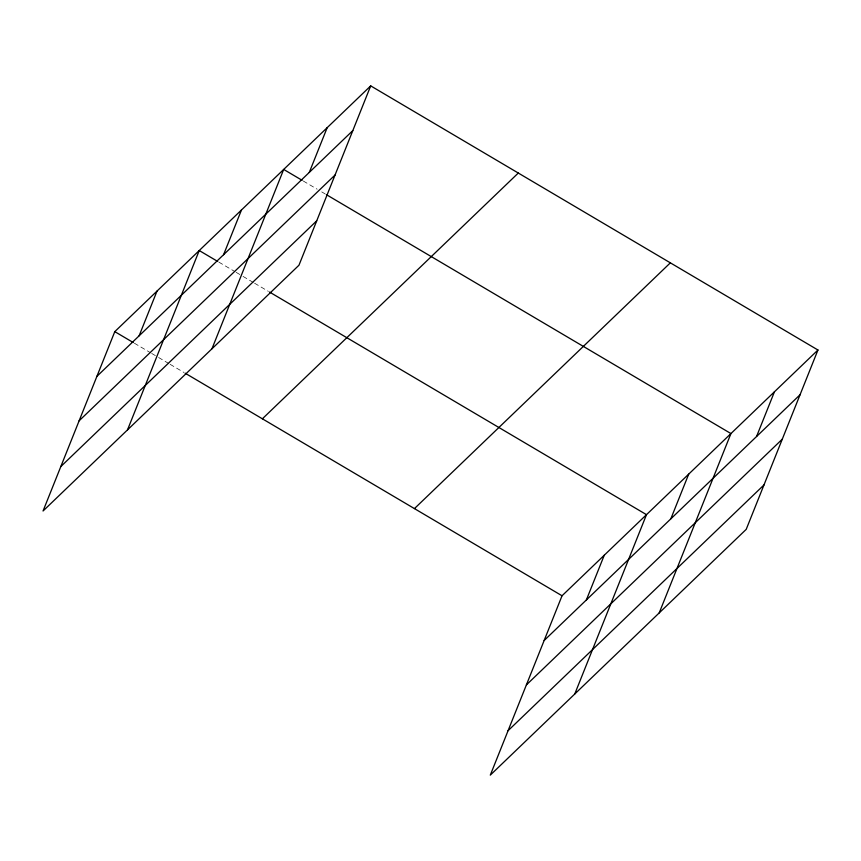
<?xml version="1.0" encoding="UTF-8"?>
<svg xmlns="http://www.w3.org/2000/svg" width="861" height="861" viewBox="0 0 861 861"><rect width="100%" height="100%" fill="white"/><g stroke="black" fill="none" stroke-linecap="round" stroke-linejoin="round"><path stroke-width="0.65" stroke-dasharray="4.3 3.23" d="M303.287 181.014L317.128 189.183M321.745 191.906L325.2 193.951M218.845 262.11L234.988 271.645M236.14 272.324L241.898 275.735M243.06 276.413L253.435 282.537M254.587 283.226L268.428 291.395M134.391 343.216L150.535 352.741M151.687 353.43L157.455 356.831M158.607 357.509L168.982 363.643M170.134 364.321L183.974 372.49"/><path stroke-width="1.29" d="M370.704 85.874L114.793 331.636L43.05 510.993L298.961 265.231L370.704 85.874L817.95 350.007L746.207 529.364L490.296 775.126L562.039 595.769L817.95 350.007M139.127 335.812L157.014 291.083M127.503 429.887L199.235 250.54L217.693 261.432M223.58 254.716L241.467 209.987M211.957 348.791L283.689 169.434L302.136 180.326M309.303 172.383L327.191 127.654M586.373 599.945L604.261 555.216M574.75 694.02L646.493 514.663L269.579 292.073M670.827 518.839L688.714 474.12M659.203 612.924L730.935 433.567L326.351 194.629M756.55 436.516L774.448 391.787M96.895 376.365L352.816 130.603M79.126 420.792L335.037 175.031M60.819 466.565L316.73 220.803M262.379 418.801L518.29 173.039M414.442 508.603L670.353 262.842M544.152 640.498L800.063 394.736M526.372 684.925L782.294 439.164M508.065 730.698L763.987 484.937M114.793 331.636L133.24 342.527M185.126 373.179L562.039 595.769"/></g></svg>
